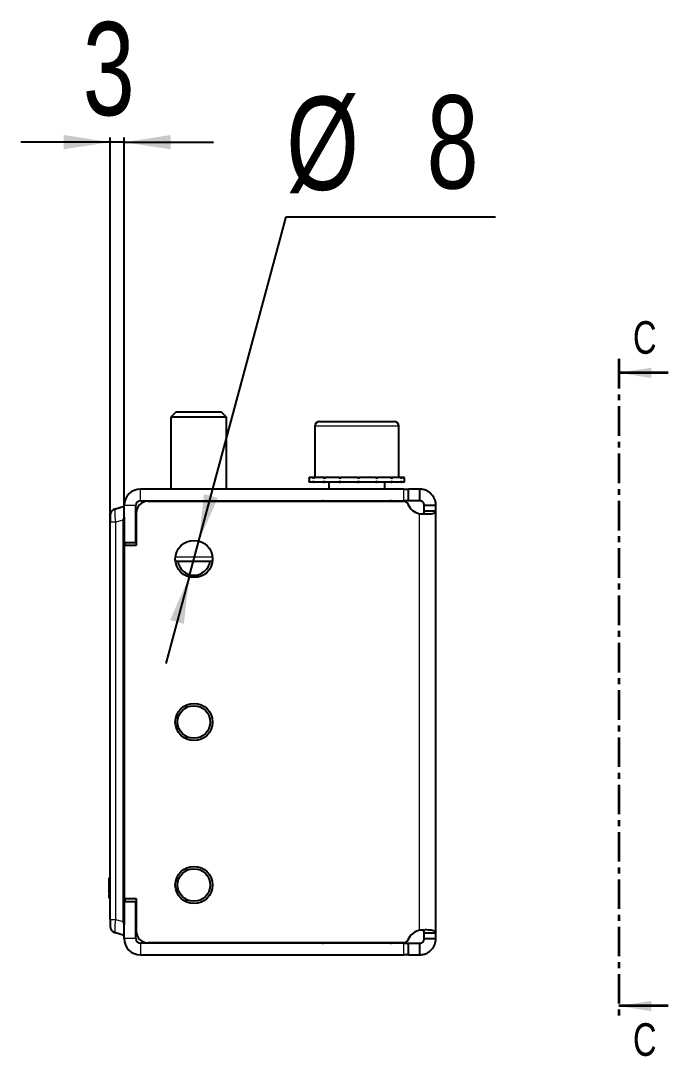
# Model space of a CAD drawing. Header units: millimetres. Extents: x -99 to 4861, y -1571 to 657.
# Drawn here: x 2039.6 to 2178.8, y 144.7 to 367 of the extents above; entities that cross this region are included whole.
import ezdxf

# ---------------------------------------------------------------- set-up
doc = ezdxf.new("R2010")
doc.units = ezdxf.units.MM
doc.linetypes.add('CENTER', pattern=[10.16, 6.35, -1.27, 1.27, -1.27])
doc.layers.add('FORMAT', color=7, linetype='Continuous')
doc.styles.add('SLDTEXTSTYLE0', font='TXT', dxfattribs={"width": 0.75})
doc.dimstyles.new('SLDDIMSTYLE1', dxfattribs={"dimtxt": 20, "dimasz": 10, "dimexe": 0, "dimexo": 0.0625, "dimgap": 5, "dimtad": 2, "dimdec": 1, "dimrnd": 1e-09, "dimzin": 12, "dimdsep": 46, "dimtxsty": 'SLDTEXTSTYLE0', "dimsah": 1, "dimcen": 0.09, "dimadec": 0, "dimazin": 3, "dimtfac": 1, "dimtmove": 0, "dimatfit": 0, "dimfxl": 0, "dimfrac": 2, "dimtolj": 1, "dimtzin": 12, "dimarcsym": 0})
doc.dimstyles.new('SLDDIMSTYLE2', dxfattribs={"dimtxt": 20, "dimasz": 10, "dimexe": 0, "dimexo": 0.0625, "dimgap": 5, "dimtad": 0, "dimtih": 1, "dimtoh": 1, "dimdec": 1, "dimrnd": 1e-09, "dimzin": 12, "dimdsep": 46, "dimtxsty": 'SLDTEXTSTYLE0', "dimsah": 1, "dimcen": 0, "dimadec": 0, "dimazin": 3, "dimtfac": 1, "dimtmove": 0, "dimatfit": 3, "dimfxl": 0, "dimfrac": 2, "dimtolj": 1, "dimtzin": 12, "dimarcsym": 0})

# ---------------------------------------------------------------- blocks, each defined once
blk = doc.blocks.new('_D_4')
at = {"layer": 'FORMAT'}
for p, q in [((2058.82, 340.95), (2039.59, 340.95)), ((2058.82, 259.36), (2058.82, 341.95)), ((2061.82, 340.95), (2058.82, 340.95)), ((2061.82, 254.36), (2061.82, 341.95)), ((2061.82, 340.95), (2081.05, 340.95))]:
    blk.add_line(p, q, dxfattribs=at)
for points in [[(2058.82, 340.95), (2048.82, 342.49), (2048.82, 339.42)], [(2061.82, 340.95), (2071.82, 339.42), (2071.82, 342.49)]]:
    blk.add_solid(points, dxfattribs=at)
at = {"layer": 'FORMAT', "insert": (2052.93, 366.74), "char_height": 20, "attachment_point": 1, "style": 'SLDTEXTSTYLE0'}
blk.add_mtext('3', dxfattribs=at)
blk = doc.blocks.new('_D_5')
at = {"layer": 'FORMAT'}
for p, q in [((2077.86, 255.32), (2096.67, 324.93)), ((2096.67, 324.93), (2141.61, 324.93)), ((2075.78, 247.59), (2077.86, 255.32)), ((2075.78, 247.59), (2070.76, 229.03))]:
    blk.add_line(p, q, dxfattribs=at)
for points in [[(2077.86, 255.32), (2081.96, 264.57), (2078.99, 265.37)], [(2075.78, 247.59), (2071.69, 238.34), (2074.66, 237.54)]]:
    blk.add_solid(points, dxfattribs=at)
at = {"layer": 'FORMAT', "char_height": 20, "attachment_point": 1, "style": 'SLDTEXTSTYLE0'}
for s, insert in [('%%c', (2096.67, 350.71)), ('8', (2126.83, 351.01))]:
    blk.add_mtext(s, dxfattribs=dict(at, insert=insert))

msp = doc.modelspace()

# ---------------------------------------------------------------- linework, layer by layer
at = {"color": 7, "linetype": 'CENTER', "lineweight": 35}
msp.add_line((2168.11, 294.42), (2168.11, 152.47), dxfattribs=at)
at = {"color": 7, "linetype": 'Continuous', "lineweight": 35}
for p, q in [((2178.75, 291.42), (2168.11, 291.42)), ((2178.75, 155.47), (2168.11, 155.47))]:
    msp.add_line(p, q, dxfattribs=at)
at = {"color": 7, "linetype": 'Continuous', "lineweight": 25}
for p, q in [((2072.9, 282.95), (2071.82, 281.88)), ((2082.75, 282.95), (2072.9, 282.95)), ((2083.82, 281.88), (2082.75, 282.95)), ((2071.82, 281.88), (2071.82, 266.45)), ((2083.82, 281.88), (2071.82, 281.88)), ((2083.82, 266.45), (2083.82, 281.88)), ((2103.82, 280.95), (2119.82, 280.95)), ((2102.82, 279.95), (2102.82, 268.95)), ((2120.82, 268.95), (2120.82, 279.95)), ((2101.57, 268.95), (2101.57, 267.95)), ((2101.57, 268.95), (2101.58, 268.95)), ((2101.57, 267.95), (2101.58, 267.95)), ((2101.58, 268.95), (2101.58, 268.7)), ((2102.41, 268.95), (2101.58, 268.95)), ((2101.58, 267.95), (2101.58, 268.2)), ((2102.41, 267.95), (2101.58, 267.95)), ((2102.41, 268.95), (2102.51, 268.95)), ((2102.41, 267.95), (2102.51, 267.95)), ((2102.51, 268.95), (2102.51, 268.7)), ((2104.67, 268.95), (2102.51, 268.95)), ((2102.51, 267.95), (2102.51, 268.2)), ((2104.67, 267.95), (2102.51, 267.95)), ((2104.67, 268.95), (2104.86, 268.95)), ((2104.67, 267.95), (2104.86, 267.95)), ((2104.86, 268.95), (2104.86, 268.7)), ((2108.03, 268.95), (2104.86, 268.95)), ((2104.86, 267.95), (2104.86, 268.2)), ((2108.03, 267.95), (2104.86, 267.95)), ((2105.82, 267.95), (2105.82, 266.45)), ((2108.03, 268.95), (2108.26, 268.95)), ((2108.03, 267.95), (2108.26, 267.95)), ((2108.26, 268.95), (2108.26, 268.7)), ((2111.96, 268.95), (2108.26, 268.95)), ((2108.26, 267.95), (2108.26, 268.2)), ((2111.96, 267.95), (2108.26, 267.95)), ((2111.96, 268.95), (2112.22, 268.95)), ((2111.96, 268.95), (2112.04, 268.95)), ((2111.96, 267.95), (2112.12, 267.95)), ((2112.12, 267.95), (2112.21, 267.95)), ((2112.16, 268.95), (2112.21, 268.95)), ((2112.21, 268.95), (2112.21, 268.7)), ((2115.87, 268.95), (2112.21, 268.95)), ((2112.21, 267.95), (2112.21, 268.2)), ((2115.87, 267.95), (2112.21, 267.95)), ((2115.87, 268.95), (2116.1, 268.95)), ((2115.87, 267.95), (2116.1, 267.95)), ((2116.1, 268.95), (2116.1, 268.7)), ((2119.17, 268.95), (2116.1, 268.95)), ((2116.1, 267.95), (2116.1, 268.2)), ((2119.17, 267.95), (2116.1, 267.95)), ((2117.82, 266.45), (2117.82, 267.95)), ((2119.17, 268.95), (2119.34, 268.95)), ((2119.17, 267.95), (2119.34, 267.95)), ((2119.34, 268.95), (2119.34, 268.7)), ((2121.34, 268.95), (2119.34, 268.95)), ((2119.34, 267.95), (2119.34, 268.2)), ((2121.34, 267.95), (2119.34, 267.95)), ((2121.34, 268.95), (2121.43, 268.95)), ((2121.34, 267.95), (2121.43, 267.95)), ((2121.43, 268.95), (2121.43, 268.7)), ((2122.07, 268.95), (2121.43, 268.95)), ((2121.43, 267.95), (2121.43, 268.2)), ((2122.07, 267.95), (2121.43, 267.95)), ((2122.07, 267.95), (2122.07, 268.95)), ((2121.92, 266.45), (2065.32, 266.45)), ((2121.92, 266.45), (2122.92, 266.45)), ((2125.32, 266.45), (2122.91, 266.45)), ((2122.92, 263.95), (2122.92, 266.45)), ((2125.32, 266.45), (2125.32, 263.95)), ((2059.93, 262.25), (2061.62, 262.7)), ((2061.62, 262.7), (2061.82, 262.7)), ((2061.82, 255), (2061.82, 262.95)), ((2064.32, 255), (2064.32, 262.95)), ((2065.32, 263.95), (2121.92, 263.95)), ((2066.92, 263.85), (2121.9, 263.85)), ((2067.57, 263.95), (2067.57, 263.85)), ((2067.86, 263.95), (2067.86, 263.85)), ((2069.55, 263.95), (2069.55, 263.85)), ((2072.5, 263.95), (2072.5, 263.85)), ((2076.26, 263.95), (2076.26, 263.85)), ((2080.25, 263.95), (2080.25, 263.85)), ((2083.88, 263.95), (2083.88, 263.85)), ((2086.58, 263.95), (2086.58, 263.85)), ((2087.95, 263.95), (2087.95, 263.85)), ((2088.07, 263.85), (2088.07, 263.95)), ((2122.92, 263.95), (2121.92, 263.95)), ((2125.32, 263.95), (2122.91, 263.95)), ((2128.82, 262.95), (2126.32, 262.95)), ((2126.32, 261.73), (2126.32, 262.95)), ((2128.82, 261.73), (2128.82, 262.95)), ((2058.82, 260.8), (2058.82, 259.35)), ((2061.82, 260.43), (2061.82, 172.98)), ((2064.42, 261.35), (2064.42, 254.35)), ((2128.82, 261.73), (2126.32, 261.73)), ((2128.82, 171.18), (2128.82, 261.73)), ((2058.82, 184.91), (2058.82, 259.35)), ((2061.62, 259.81), (2061.62, 173.6)), ((2064.42, 255.93), (2064.32, 255.72)), ((2061.82, 255), (2064.32, 255)), ((2061.82, 178.55), (2061.82, 254.35)), ((2064.42, 254.35), (2061.82, 254.35)), ((2080.79, 250.95), (2072.85, 250.95)), ((2058.82, 176.7), (2058.82, 184.91)), ((2058.62, 182.96), (2058.82, 182.96)), ((2058.62, 182.61), (2058.82, 182.61)), ((2058.62, 181.88), (2058.62, 182.61)), ((2058.62, 181.88), (2058.82, 181.88)), ((2058.62, 180.93), (2058.62, 181.04)), ((2058.62, 179.48), (2058.82, 179.48)), ((2058.62, 178.94), (2058.62, 179.48)), ((2058.62, 178.94), (2058.82, 178.94)), ((2058.62, 178.65), (2058.82, 178.65)), ((2061.82, 178.55), (2064.42, 178.55)), ((2061.82, 169.95), (2061.82, 177.9)), ((2061.82, 177.9), (2064.32, 177.9)), ((2064.32, 169.95), (2064.32, 177.9)), ((2064.42, 178.55), (2064.42, 171.55)), ((2058.82, 174.06), (2058.82, 176.7)), ((2064.42, 177.48), (2064.32, 177.69)), ((2058.82, 174.06), (2058.82, 172.61)), ((2061.62, 170.7), (2059.93, 171.16)), ((2061.82, 170.7), (2061.62, 170.7)), ((2121.9, 169.05), (2066.92, 169.05)), ((2126.32, 171.18), (2128.82, 171.18)), ((2126.32, 169.95), (2126.32, 171.18)), ((2126.32, 169.95), (2128.82, 169.95)), ((2128.82, 169.95), (2128.82, 171.18)), ((2121.92, 168.95), (2065.32, 168.95)), ((2121.92, 168.95), (2122.92, 168.95)), ((2122.91, 168.95), (2125.32, 168.95)), ((2122.92, 166.45), (2122.92, 168.95)), ((2125.32, 168.95), (2125.32, 166.45)), ((2065.32, 166.45), (2121.92, 166.45)), ((2122.92, 166.45), (2121.92, 166.45)), ((2122.91, 166.45), (2125.32, 166.45))]:
    msp.add_line(p, q, dxfattribs=at)
at = {"color": 8, "linetype": 'Continuous', "lineweight": 18}
for p, q in [((2120.82, 279.95), (2102.82, 279.95)), ((2065.32, 263.95), (2065.32, 266.45)), ((2121.92, 263.95), (2121.92, 266.45)), ((2064.32, 262.95), (2061.82, 262.95)), ((2125.32, 171.73), (2125.32, 261.18)), ((2059.93, 259.35), (2058.82, 259.35)), ((2061.62, 259.81), (2059.93, 259.35)), ((2059.93, 259.35), (2059.93, 174.06)), ((2062.02, 255), (2062.02, 254.35)), ((2072.85, 251.95), (2080.79, 251.95)), ((2058.62, 180.76), (2058.82, 180.76)), ((2062.02, 178.55), (2062.02, 177.9)), ((2058.82, 174.06), (2059.93, 174.06)), ((2059.93, 174.06), (2061.62, 173.6)), ((2064.32, 169.95), (2061.82, 169.95)), ((2065.32, 168.95), (2065.32, 166.45)), ((2121.92, 166.45), (2121.92, 168.95))]:
    msp.add_line(p, q, dxfattribs=at)
at = {"color": 7, "linetype": 'Continuous', "lineweight": 25}
for centre, radius in [((2076.82, 251.45), 4), ((2076.82, 216.45), 4), ((2076.82, 216.45), 3.5), ((2076.82, 181.45), 4), ((2076.82, 181.45), 3.5)]:
    msp.add_circle(centre, radius, dxfattribs=at)
for centre, radius, start, end in [((2103.82, 279.95), 1, 90, 180), ((2119.82, 279.95), 1, 0, 90), ((2065.32, 262.95), 3.5, 90, 180), ((2065.32, 262.95), 1, 90, 180), ((2066.92, 261.35), 2.5, 90, 180), ((2104.47, 263.6), 0.35, 45.5847, 90), ((2119.17, 263.6), 0.35, 90, 134.4153), ((2121.9, 262.85), 1, 22.8854, 90), ((2126.04, 264.6), 3.5, 202.8854, 258.1052), ((2060.32, 260.8), 1.5, 105, 180), ((2076.82, 251.45), 3.5, 188.2132, 351.7868), ((2060.32, 172.61), 1.5, 180, 255), ((2066.92, 171.55), 2.5, 180, 270), ((2126.04, 168.3), 3.5, 101.8948, 157.1146), ((2065.32, 169.95), 3.5, 180, 270), ((2065.32, 169.95), 1, 180, 270), ((2104.47, 169.3), 0.35, 270, 314.4153), ((2119.17, 169.3), 0.35, 225.5847, 270), ((2121.9, 170.05), 1, 270, 337.1146)]:
    msp.add_arc(centre, radius, start, end, dxfattribs=at)
at = {"color": 8, "linetype": 'Continuous', "lineweight": 18}
for centre, major_axis, start_param, end_param in [((2060.32, 259.25), (-0.38, 3), 0.016741, 1.520499), ((2060.32, 174.16), (0.38, 3), 1.621093, 3.124852)]:
    msp.add_ellipse(centre, major_axis=major_axis, ratio=0.123038, start_param=start_param, end_param=end_param, dxfattribs=at)
at = {"color": 7, "linetype": 'Continuous', "lineweight": 25}
for centre, major_axis, start_param, end_param in [((2073.21, 262.7), (-11.57, -3.1), 6.030113, 6.216148), ((2073.21, 170.7), (-11.57, 3.1), 0.067037, 0.253072)]:
    msp.add_ellipse(centre, major_axis=major_axis, ratio=0.250563, start_param=start_param, end_param=end_param, dxfattribs=at)
for points, knots in [([(2101.58, 268.7), (2101.58, 268.75), (2101.58, 268.81), (2101.57, 268.89), (2101.57, 268.93), (2101.57, 268.95)], [0, 0, 0, 0, 0.499981, 0.749988, 1, 1, 1, 1]), ([(2101.57, 267.95), (2101.57, 267.98), (2101.57, 268.02), (2101.58, 268.1), (2101.58, 268.16), (2101.58, 268.2)], [0, 0, 0, 0, 0.2501401, 0.5002802, 1, 1, 1, 1]), ([(2102.51, 268.7), (2102.49, 268.75), (2102.47, 268.81), (2102.43, 268.89), (2102.42, 268.93), (2102.41, 268.95)], [0, 0, 0, 0, 0.499981, 0.749988, 1, 1, 1, 1]), ([(2102.41, 267.95), (2102.42, 267.98), (2102.43, 268.02), (2102.47, 268.1), (2102.49, 268.16), (2102.51, 268.2)], [0, 0, 0, 0, 0.25014, 0.50028, 1, 1, 1, 1]), ([(2104.86, 268.7), (2104.82, 268.75), (2104.78, 268.81), (2104.72, 268.89), (2104.69, 268.93), (2104.67, 268.95)], [0, 0, 0, 0, 0.499981, 0.749988, 1, 1, 1, 1]), ([(2104.67, 267.95), (2104.69, 267.98), (2104.72, 268.02), (2104.78, 268.1), (2104.82, 268.16), (2104.86, 268.2)], [0, 0, 0, 0, 0.25014, 0.50028, 1, 1, 1, 1]), ([(2108.26, 268.7), (2108.22, 268.75), (2108.17, 268.81), (2108.09, 268.89), (2108.05, 268.93), (2108.03, 268.95)], [0, 0, 0, 0, 0.499981, 0.749988, 1, 1, 1, 1]), ([(2108.03, 267.95), (2108.05, 267.98), (2108.09, 268.02), (2108.17, 268.1), (2108.22, 268.16), (2108.26, 268.2)], [0, 0, 0, 0, 0.25014, 0.50028, 1, 1, 1, 1]), ([(2112.21, 268.7), (2112.17, 268.75), (2112.11, 268.81), (2112.03, 268.89), (2111.98, 268.93), (2111.96, 268.95)], [0, 0, 0, 0, 0.499981, 0.749988, 1, 1, 1, 1]), ([(2111.96, 267.95), (2111.98, 267.98), (2112.03, 268.02), (2112.11, 268.1), (2112.17, 268.16), (2112.21, 268.2)], [0, 0, 0, 0, 0.2501401, 0.5002802, 1, 1, 1, 1]), ([(2112.21, 268.7), (2112.19, 268.78), (2112.16, 268.91), (2112.13, 268.94), (2112.12, 268.95)], [0, 0, 0, 0, 0.561794, 1, 1, 1, 1]), ([(2112.21, 268.2), (2112.19, 268.13), (2112.16, 268), (2112.13, 267.97), (2112.12, 267.95)], [0, 0, 0, 0, 0.561794, 1, 1, 1, 1]), ([(2116.1, 268.7), (2116.06, 268.75), (2116.01, 268.81), (2115.93, 268.89), (2115.89, 268.93), (2115.87, 268.95)], [0, 0, 0, 0, 0.499981, 0.749988, 1, 1, 1, 1]), ([(2115.87, 267.95), (2115.89, 267.98), (2115.93, 268.02), (2116.01, 268.1), (2116.06, 268.16), (2116.1, 268.2)], [0, 0, 0, 0, 0.25014, 0.50028, 1, 1, 1, 1]), ([(2119.34, 268.7), (2119.31, 268.75), (2119.27, 268.81), (2119.21, 268.89), (2119.18, 268.93), (2119.17, 268.95)], [0, 0, 0, 0, 0.4999808, 0.7499881, 1, 1, 1, 1]), ([(2119.17, 267.95), (2119.18, 267.98), (2119.21, 268.02), (2119.27, 268.1), (2119.31, 268.16), (2119.34, 268.2)], [0, 0, 0, 0, 0.25014, 0.50028, 1, 1, 1, 1]), ([(2121.43, 268.7), (2121.42, 268.75), (2121.4, 268.81), (2121.37, 268.89), (2121.35, 268.93), (2121.34, 268.95)], [0, 0, 0, 0, 0.499981, 0.749988, 1, 1, 1, 1]), ([(2121.34, 267.95), (2121.35, 267.98), (2121.37, 268.02), (2121.4, 268.1), (2121.42, 268.16), (2121.43, 268.2)], [0, 0, 0, 0, 0.25014, 0.50028, 1, 1, 1, 1]), ([(2128.82, 262.95), (2128.81, 263.22), (2128.77, 263.71), (2128.49, 264.53), (2128.03, 265.24), (2127.4, 265.8), (2126.78, 266.16), (2126.08, 266.41), (2125.58, 266.44), (2125.32, 266.45)], [0, 0, 0, 0, 0.1440667, 0.2712756, 0.4749075, 0.5979974, 0.7263376, 0.8602454, 1, 1, 1, 1]), ([(2067.83, 263.85), (2067.83, 263.87), (2067.82, 263.9), (2067.81, 263.93), (2067.81, 263.95)], [0, 0, 0, 0, 0.374848, 1, 1, 1, 1]), ([(2069.46, 263.85), (2069.46, 263.87), (2069.44, 263.9), (2069.42, 263.93), (2069.41, 263.95)], [0, 0, 0, 0, 0.374848, 1, 1, 1, 1]), ([(2072.37, 263.85), (2072.36, 263.87), (2072.33, 263.9), (2072.3, 263.93), (2072.29, 263.95)], [0, 0, 0, 0, 0.374848, 1, 1, 1, 1]), ([(2076.11, 263.85), (2076.1, 263.87), (2076.06, 263.9), (2076.03, 263.93), (2076.01, 263.95)], [0, 0, 0, 0, 0.374848, 1, 1, 1, 1]), ([(2080.11, 263.85), (2080.09, 263.87), (2080.06, 263.9), (2080.03, 263.93), (2080.01, 263.95)], [0, 0, 0, 0, 0.374848, 1, 1, 1, 1]), ([(2083.76, 263.85), (2083.75, 263.87), (2083.72, 263.9), (2083.69, 263.93), (2083.67, 263.95)], [0, 0, 0, 0, 0.374848, 1, 1, 1, 1]), ([(2086.5, 263.85), (2086.5, 263.87), (2086.48, 263.9), (2086.46, 263.93), (2086.45, 263.95)], [0, 0, 0, 0, 0.374848, 1, 1, 1, 1]), ([(2087.93, 263.85), (2087.93, 263.87), (2087.92, 263.9), (2087.91, 263.93), (2087.91, 263.95)], [0, 0, 0, 0, 0.374848, 1, 1, 1, 1]), ([(2126.32, 262.95), (2126.31, 263.09), (2126.29, 263.28), (2126.16, 263.51), (2126.05, 263.64), (2125.92, 263.77), (2125.74, 263.87), (2125.53, 263.94), (2125.39, 263.95), (2125.32, 263.95)], [0, 0, 0, 0, 0.294103, 0.406373, 0.497014, 0.611853, 0.731691, 0.860101, 1, 1, 1, 1]), ([(2125.32, 261.18), (2125.64, 261.17), (2126.23, 261.14), (2127.17, 261.12), (2128.04, 261.16), (2128.7, 261.38), (2128.78, 261.61), (2128.82, 261.73)], [0, 0, 0, 0, 0.1708405, 0.3192172, 0.5481031, 0.7678223, 1, 1, 1, 1]), ([(2125.81, 261.13), (2125.86, 261.13), (2125.97, 261.14), (2126.1, 261.19), (2126.19, 261.28), (2126.3, 261.44), (2126.31, 261.61), (2126.32, 261.73)], [0, 0, 0, 0, 0.158762, 0.29361, 0.44482, 0.611559, 1, 1, 1, 1]), ([(2058.62, 182.61), (2058.62, 182.72), (2058.62, 182.93), (2058.62, 182.95), (2058.62, 182.96)], [0, 0, 0, 0, 0.5368, 1, 1, 1, 1]), ([(2058.62, 180.76), (2058.62, 180.93), (2058.62, 181.26), (2058.62, 181.68), (2058.62, 181.87), (2058.62, 181.95)], [0, 0, 0, 0, 0.3469857, 0.7021684, 1, 1, 1, 1]), ([(2058.62, 179.61), (2058.62, 179.64), (2058.62, 179.77), (2058.62, 180.17), (2058.62, 180.57), (2058.62, 180.76)], [0, 0, 0, 0, 0.1363018, 0.576865, 1, 1, 1, 1]), ([(2058.62, 178.65), (2058.62, 178.66), (2058.62, 178.69), (2058.62, 178.87), (2058.62, 178.94)], [0, 0, 0, 0, 0.5776526, 1, 1, 1, 1]), ([(2128.82, 171.18), (2128.77, 171.3), (2128.68, 171.52), (2128.11, 171.71), (2127.51, 171.78), (2126.88, 171.8), (2126.14, 171.79), (2125.6, 171.75), (2125.32, 171.73)], [0, 0, 0, 0, 0.254149, 0.448213, 0.574908, 0.708872, 0.850468, 1, 1, 1, 1]), ([(2126.32, 171.18), (2126.31, 171.3), (2126.29, 171.5), (2126.13, 171.71), (2126, 171.75), (2125.96, 171.77)], [0, 0, 0, 0, 0.488232, 0.819706, 1, 1, 1, 1]), ([(2125.32, 168.95), (2125.41, 168.96), (2125.56, 168.97), (2125.77, 169.05), (2125.93, 169.16), (2126.07, 169.28), (2126.17, 169.42), (2126.29, 169.65), (2126.31, 169.83), (2126.32, 169.95)], [0, 0, 0, 0, 0.156786, 0.290809, 0.403501, 0.497298, 0.607133, 0.726181, 1, 1, 1, 1]), ([(2125.32, 166.45), (2125.62, 166.48), (2126.17, 166.52), (2127.07, 166.87), (2127.95, 167.54), (2128.68, 168.65), (2128.77, 169.51), (2128.82, 169.95)], [0, 0, 0, 0, 0.16069, 0.301312, 0.521951, 0.753573, 1, 1, 1, 1])]:
    msp.add_open_spline(points, degree=3, knots=knots, dxfattribs=at)
at = {"color": 7, "linetype": 'Continuous', "lineweight": 35}
for points in [[(2168.11, 291.42), (2175.11, 290.3), (2175.11, 292.54)], [(2168.11, 155.47), (2175.11, 154.35), (2175.11, 156.59)]]:
    msp.add_solid(points, dxfattribs=at)

# ---------------------------------------------------------------- texts
at = {"color": 7, "linetype": 'Continuous', "char_height": 7, "attachment_point": 1, "style": 'SLDTEXTSTYLE0'}
for insert in [(2171.16, 302.52), (2171.16, 151.77)]:
    msp.add_mtext('C', dxfattribs=dict(at, insert=insert))

# ---------------------------------------------------------------- dimensions: what is measured, and where the dimension line sits
at = {"layer": 'FORMAT'}
dim = msp.add_linear_dim(base=(2058.82, 340.95), p1=(2061.82, 254.35), p2=(2058.82, 259.35), dimstyle='SLDDIMSTYLE1', dxfattribs=at)
dim.commit()
dim.dimension.update_dxf_attribs({"geometry": '_D_4', "text_midpoint": (2060.32, 340.95), "dimtype": 160})
dim = msp.add_diameter_dim_2p(p1=(2077.86, 255.32), p2=(2075.78, 247.59), dimstyle='SLDDIMSTYLE2', dxfattribs=at)
dim.commit()
dim.dimension.update_dxf_attribs({"geometry": '_D_5', "text_midpoint": (2119.14, 340.95), "dimtype": 163})

doc.saveas('drawing.dxf')
